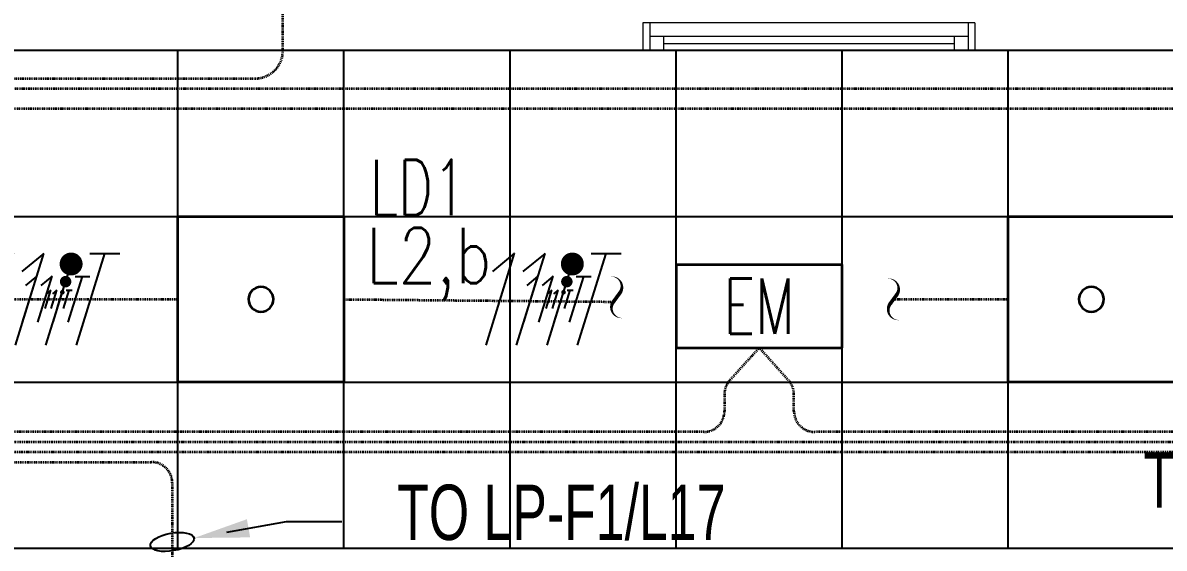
# Model space of a CAD drawing. Extents: x -12260 to 57327, y -29287 to 19916.
# Drawn here: x 35336 to 39459, y -2710 to -810 of the extents above; entities that cross this region are included whole.
import ezdxf
from ezdxf import colors
from ezdxf.entities.mleader import LeaderData, LeaderLine
from ezdxf.enums import TextEntityAlignment as Align
from ezdxf.math import Vec2, Vec3

# ---------------------------------------------------------------- set-up
doc = ezdxf.new("R2010")
doc.units = 0
doc.header["$LTSCALE"] = 0.25
doc.linetypes.add('DASHDOT', pattern=[25.4, 12.7, -6.35, 0, -6.35])
for name, color, linetype, lineweight in [('01-First Floor$0$Aluminum', 251, 'Continuous', 5), ('01-First Floor$0$Walls', 251, 'Continuous', 5), ('E-LITE-CIRC', 6, 'Continuous', 25), ('E-LITE-CIRC-NUMB', 6, 'Continuous', 25), ('E-LITE-CLNG', 150, 'Continuous', 35), ('E-LITE-CLNG @ 100', 150, 'Continuous', 35), ('E-LITE-CLNG-CNDT', 6, 'DASHDOT', 35), ('E-LITE-CTRL', 6, 'Continuous', 25), ('E-LITE-IDEN', 6, 'Continuous', 25), ('E-LITE-TEXT', 6, 'Continuous', 25), ('E-POWR-WIRE', 6, 'Continuous', 25), ('E-POWR-WIRE @ 100', 6, 'Continuous', 25), ('E-POWR-WIRE @ 20', 6, 'Continuous', 25), ('E-POWR-WIRE @ 50', 6, 'Continuous', 25)]:
    doc.layers.add(name, color=color, linetype=linetype, lineweight=lineweight)
doc.layers.add('01-First Floor$0$FALSE CEILING', color=251, linetype='Continuous')
doc.layers.add('E-LIGHTING CONDUIT', color=6, linetype='Continuous')
doc.styles.add('DC_Elc_Romans', font='elc_romans.shx', dxfattribs={"width": 0.7})
doc.styles.add('DC_SIMPLEX', font='SIMPLEX.shx', dxfattribs={"width": 0.7})

# ---------------------------------------------------------------- blocks, each defined once
blk = doc.blocks.new('01-First Floor$0$A$C37be4daf')
at = {"layer": '01-First Floor$0$Aluminum'}
for p, q in [((1416, 598.2), (216, 598.2)), ((241, 498.2), (241, 598.2)), ((291, 548.2), (291, 598.2)), ((1341, 548.2), (1341, 598.2)), ((1391, 498.2), (1391, 598.2)), ((1391, 548.2), (241, 548.2)), ((291, 573.2), (1341, 573.2)), ((1416, 498.2), (216, 498.2))]:
    blk.add_line(p, q, dxfattribs=at)
at = {"layer": '01-First Floor$0$Walls'}
for p, q in [((216, 498.2), (216, 598.2)), ((1416, 498.2), (1416, 598.2))]:
    blk.add_line(p, q, dxfattribs=at)
blk = doc.blocks.new('01-First Floor')
at = {"layer": '01-First Floor$0$FALSE CEILING', "linetype": 'Continuous'}
for p, q in [((35896.4, -2710), (35896.4, -910)), ((36496.4, -2710), (36496.4, -910)), ((37096.4, -2710), (37096.4, -910)), ((37696.4, -2710), (37696.4, -910)), ((38296.4, -2710), (38296.4, -910)), ((38896.4, -2710), (38896.4, -910)), ((8296.4, -1510), (48976, -1510)), ((8296.4, -2110), (48976, -2110))]:
    blk.add_line(p, q, dxfattribs=at)
at = {"layer": '01-First Floor$0$FALSE CEILING'}
blk.add_lwpolyline([(48976, -910), (8296.4, -910), (8296.4, -2710), (48976, -2710), (48976, -910)], dxfattribs=at)
at = {"layer": '01-First Floor$0$Walls'}
blk.add_line((34876, -910), (42876, -910), dxfattribs=at)
at = {"xscale": -1, "rotation": 180}
blk.add_blockref('01-First Floor$0$A$C37be4daf', (37360, -311.8), dxfattribs=at)
blk = doc.blocks.new('DC_LT-CL-Emergency')
blk.add_lwpolyline([(3, -1.5), (3, 1.5), (-3, 1.5), (-3, -1.5)], close=True)
at = {"style": 'DC_SIMPLEX', "width": 0.7}
blk.add_text('EM', height=2, rotation=360, dxfattribs=at).set_placement((0, 0), align=Align.MIDDLE_CENTER)
at = {"layer": 'E-LITE-CTRL', "style": 'DC_SIMPLEX', "width": 0.7, "flags": 8}
blk.add_attdef('CONTROL', (4.739, -1.5), '', height=2, rotation=360, dxfattribs=at)
blk = doc.blocks.new('CD-CUT')
at = {"linetype": 'Continuous'}
blk.add_lwpolyline([(-30.4, 100, 0, 1.75, 0), (-13.9, 97.3, 1.75, 17.5, -0.545095), (15.4, 21.1, 17.5, 17.5, 0), (-15.4, -21.1, 17.5, 1.75, 0.545095), (13.9, -97.3, 1.75, 0, 0), (30.4, -100, 0, 0, 0)], format="xyseb", dxfattribs=at)
blk = doc.blocks.new('DC_Arrow-ArrowEllipse')
at = {"color": 0}
blk.add_ellipse((0, 0), major_axis=(0.4, 0), ratio=0.4, dxfattribs=at)
at = {"color": 0, "ltscale": 0.5}
blk.add_solid([(-1.4, 0.167), (-0.4, 0), (-1.4, -0.167)], dxfattribs=at)
blk = doc.blocks.new('*U25')
blk.add_lwpolyline([(-300, 300), (-300, -300), (300, -300), (300, 300)], close=True)
blk.add_circle((0, 0), 45)
at = {"layer": 'E-LITE-CIRC-NUMB', "style": 'DC_SIMPLEX', "width": 0.7, "flags": 8}
blk.add_attdef('CIRCUIT', text='', height=200, rotation=0, dxfattribs=at).set_placement((-473.9, 300), align=Align.RIGHT)
at = {"layer": 'E-LITE-CTRL', "style": 'DC_SIMPLEX', "width": 0.7, "flags": 8}
blk.add_attdef('CONTROL', (1118.9, -935), '', height=200, rotation=360, dxfattribs=at)
at = {"layer": 'E-LITE-IDEN', "style": 'DC_SIMPLEX', "width": 0.7, "flags": 8}
blk.add_attdef('TYPE', (460.4, 457.6), '', height=200, rotation=360, dxfattribs=at)
blk = doc.blocks.new('*U42')
for p, q in [((-2.719, -1.655), (-1.689, 1.665)), ((-1.689, 1.665), (-2.491, 1.006)), ((-1.617, -1.658), (-0.587, 1.663)), ((-0.587, 1.663), (-1.389, 1.004)), ((-0.515, -1.66), (0.515, 1.66)), ((0.587, -1.663), (1.617, 1.658)), ((1.078, 1.659), (2.157, 1.657))]:
    blk.add_line(p, q)
at = {"const_width": 0.414}
blk.add_lwpolyline([(0.19, 1.278, 1), (0.604, 1.277, 1)], format="xyb", close=True, dxfattribs=at)
blk = doc.blocks.new('*U554')
at = {"layer": 'E-POWR-WIRE @ 100', "xscale": 100, "yscale": 100, "zscale": 100}
blk.add_blockref('*U42', (35471, -1810, 0), dxfattribs=at)
at = {"layer": 'E-POWR-WIRE @ 20', "xscale": 20, "yscale": 20, "zscale": 20}
blk.add_blockref('*U42', (35471, -1810, 0), dxfattribs=at)
at = {"layer": 'E-POWR-WIRE @ 50', "xscale": 50, "yscale": 50, "zscale": 50}
blk.add_blockref('*U42', (35471, -1810, 0), dxfattribs=at)
blk = doc.blocks.new('*U555')
at = {"layer": 'E-POWR-WIRE @ 100', "xscale": 100, "yscale": 100, "zscale": 100}
blk.add_blockref('*U42', (37281.7, -1810, 0), dxfattribs=at)
at = {"layer": 'E-POWR-WIRE @ 20', "xscale": 20, "yscale": 20, "zscale": 20}
blk.add_blockref('*U42', (37281.7, -1810, 0), dxfattribs=at)
at = {"layer": 'E-POWR-WIRE @ 50', "xscale": 50, "yscale": 50, "zscale": 50}
blk.add_blockref('*U42', (37281.7, -1810, 0), dxfattribs=at)

msp = doc.modelspace()

# ---------------------------------------------------------------- linework, layer by layer
at = {"layer": 'E-LITE-CLNG-CNDT', "elevation": 0}
for points in [[(7774.3, 2768.9), (7774.3, -2298.4, 0.414214), (7874.3, -2398.4), (35801, -2398.4, -0.414214), (35876, -2473.4), (35876, -3210)], [(41875.9, -3100.1), (41875.9, -2437.2, 0.414214), (41800.9, -2362.2), (7910.6, -2362.2, -0.414214), (7810.6, -2262.2), (7810.6, 2768.9)], [(7846.9, 2768.9), (7846.9, -2225.9, 0.414214), (7946.9, -2325.9), (45600.9, -2325.9, -0.414214), (45675.9, -2400.9), (45675.9, -3100.1)], [(8028.3, 2768.9), (8028.3, -947.7, 0.414214), (8128.3, -1047.7), (42673.7, -1047.7, 0.413345), (42773.7, -947.9), (42775.9, -209.9)], [(8064.6, 2768.9), (8064.6, -911.4, 0.414214), (8164.6, -1011.4), (36175.8, -1011.4, 0.414214), (36275.8, -911.4), (36275.8, -209.9)]]:
    msp.add_lwpolyline(points, format="xyb", dxfattribs=at)
for points in [[(35141.6, -1120.2), (44441, -1120.2)], [(34836.8, -1810), (35896.4, -1810)], [(36496.4, -1810), (37469.9, -1818.8)], [(38481.4, -1810), (38896.4, -1810)]]:
    msp.add_lwpolyline(points, dxfattribs=at)
at = {"layer": 'E-LITE-CLNG-CNDT', "color": 1, "elevation": 0}
for points in [[(43996.4, -1960), (43885.8, -2083.2, 0.161846), (43870.9, -2128.1), (43870.9, -2214.6, -0.414214), (43795.9, -2289.6), (38197, -2289.6, -0.414214), (38122, -2214.6), (38122, -2153.1, 0.161846), (38107.1, -2108.2), (37996.4, -1985)], [(37996.4, -1985), (37885.8, -2108.2, 0.161846), (37870.9, -2153.1), (37870.9, -2214.6, -0.414214), (37795.9, -2289.6), (34576.7, -2289.6, -0.414214), (34501.7, -2214.6), (34501.7, -2153.1, 0.161846), (34486.8, -2108.2), (34376.2, -1985)]]:
    msp.add_lwpolyline(points, format="xyb", dxfattribs=at)

# ---------------------------------------------------------------- block references
at = {"layer": 'E-LIGHTING CONDUIT', "xscale": 0.762, "yscale": 0.762, "zscale": 0.762}
for p in [(37481.6, -1802.7, 0), (38481.4, -1810, 0)]:
    msp.add_blockref('CD-CUT', p, dxfattribs=at)
at = {"layer": 'E-LITE-CLNG'}
ref = msp.add_blockref('*U25', (36196.4, -1810, 0), dxfattribs=dict(at, xscale=-1))
ref.add_attrib('TYPE', 'LD1', (36589.9, -1505.5, 0), dxfattribs={"layer": 'E-LITE-IDEN', "height": 200, "rotation": 0, "style": 'DC_SIMPLEX', "width": 0.7, "flags": 8})
ref = msp.add_blockref('*U25', (39196.4, -1810, 0), dxfattribs=dict(at, xscale=-1))
ref.add_attrib('TYPE', 'LD1', (39589.9, -1505.5, 0), dxfattribs={"layer": 'E-LITE-IDEN', "height": 200, "rotation": 0, "style": 'DC_SIMPLEX', "width": 0.7, "flags": 8})
at = {"layer": 'E-LITE-CLNG @ 100', "xscale": 100, "yscale": 100, "zscale": 100}
msp.add_blockref('DC_LT-CL-Emergency', (37996.4, -1835, 0), dxfattribs=at)
at = {"layer": 'E-LITE-CLNG-CNDT'}
msp.add_blockref('01-First Floor', (0, 0), dxfattribs=at)
at = {"layer": 'E-POWR-WIRE'}
for name in ['*U554', '*U555']:
    msp.add_blockref(name, (0, 0), dxfattribs=at)

# ---------------------------------------------------------------- texts
at = {"layer": 'E-LITE-CIRC', "style": 'DC_SIMPLEX', "width": 0.8}
msp.add_text('L2,b', height=200, rotation=0, dxfattribs=at).set_placement((36577.2, -1752, 0))

# ---------------------------------------------------------------- leaders
at = {"layer": 'E-LITE-TEXT'}
ml = msp.add_multileader_mtext('Standard', dxfattribs=at)
ml.set_content('TO LP-F1/L18', color=256, style='DC_Elc_Romans')
ml.set_leader_properties(color=45)
ml.set_arrow_properties(name='DC_Arrow-ArrowEllipse')
ml.build(insert=Vec2(0, 0))
ml.multileader.update_dxf_attribs({"dogleg_length": 2, "arrow_head_size": 200, "scale": 100})
ctx = ml.context
ctx.base_point, ctx.scale, ctx.char_height, ctx.arrow_head_size, ctx.landing_gap_size, ctx.plane_origin = Vec3(36919.5, -596.3), 100, 200, 200, 200, Vec3(28130.9, 1723.4)
notes = []
notes.append((ctx, [(0, (1, 1, 0), (36719.5, -596.3), (1, 0), 200, [(0, [(36275.8, -433.7)], 0, [])])]))
ctx.mtext.insert, ctx.mtext.flow_direction = Vec3(37119.5, -462.9), 5
ml = msp.add_multileader_mtext('Standard', dxfattribs=at)
ml.set_content('TO LP-F1/L19', color=256, style='DC_Elc_Romans')
ml.set_leader_properties(color=45)
ml.set_arrow_properties(name='DC_Arrow-ArrowEllipse')
ml.build(insert=Vec2(0, 0))
ml.multileader.update_dxf_attribs({"dogleg_length": 2, "arrow_head_size": 200, "scale": 100})
ctx = ml.context
ctx.base_point, ctx.scale, ctx.char_height, ctx.arrow_head_size, ctx.landing_gap_size, ctx.plane_origin = Vec3(38871.1, -2496.9, 0), 100, 200, 200, 200, Vec3(33494.8, -420.4, 0)
ctx.text_align_type = 2
notes.append((ctx, [(1, (1, 1, 0), (40971.1, -2496.9, 0), (-1, 0), 200, [(0, [(41875.9, -2577.5, 0)], 0, [])])]))
ctx.mtext.insert, ctx.mtext.alignment, ctx.mtext.flow_direction = Vec3(40571.1, -2363.5, 0), 3, 5
ml = msp.add_multileader_mtext('Standard', dxfattribs=at)
ml.set_content('TO LP-F1/L17', color=256, style='DC_Elc_Romans')
ml.set_leader_properties(color=45)
ml.set_arrow_properties(name='DC_Arrow-ArrowEllipse')
ml.build(insert=Vec2(0, 0))
ml.multileader.update_dxf_attribs({"dogleg_length": 2, "arrow_head_size": 200, "scale": 100})
ctx = ml.context
ctx.base_point, ctx.scale, ctx.char_height, ctx.arrow_head_size, ctx.landing_gap_size, ctx.plane_origin = Vec3(36488.5, -2613.5, 0), 100, 200, 200, 200, Vec3(27494.8, -530.3, 0)
notes.append((ctx, [(0, (1, 1, 0), (36288.5, -2613.5, 0), (1, 0), 200, [(0, [(35876, -2687.4, 0)], 0, [])])]))
ctx.mtext.insert, ctx.mtext.flow_direction = Vec3(36688.5, -2480.2, 0), 5
for ctx, leaders in notes:
    for number, flags, end, landing, length, lines in leaders:
        leader = LeaderData()
        leader.index, (leader.has_last_leader_line, leader.has_dogleg_vector, leader.attachment_direction) = number, flags
        leader.last_leader_point, leader.dogleg_vector, leader.dogleg_length = Vec3(end), Vec3(landing), length
        for number, points, colour, breaks in lines:
            line = LeaderLine()
            line.index, line.vertices, line.color, line.breaks = number, Vec3.list(points), colors.encode_raw_color(colour), breaks
            leader.lines.append(line)
        ctx.leaders.append(leader)

doc.saveas('drawing.dxf')
